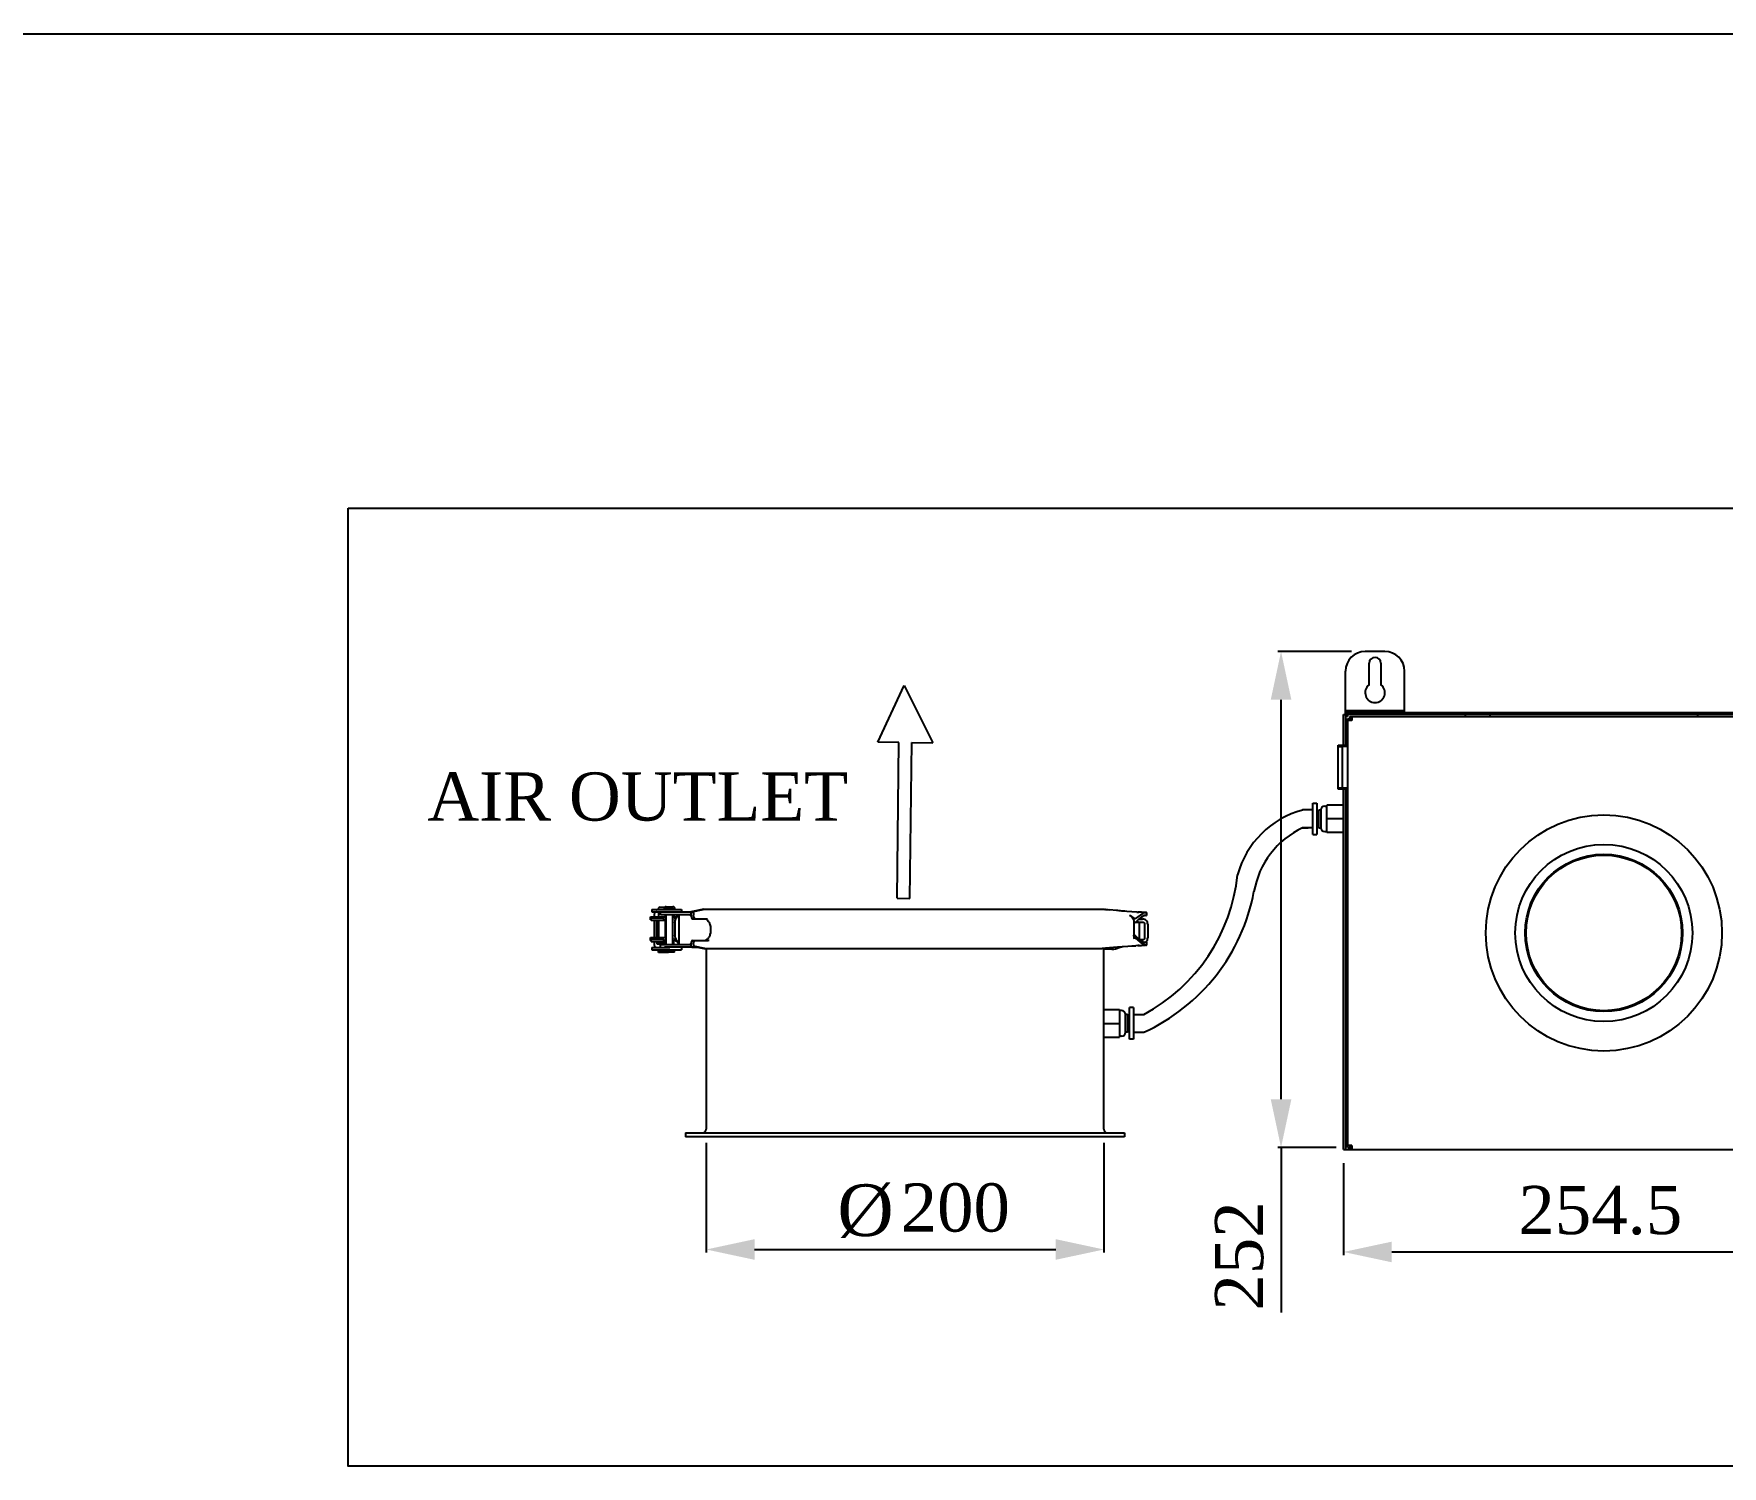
# Model space of a CAD drawing. Header units: millimetres. Extents: x 789 to 3710, y 100 to 2803.
# Drawn here: x 2180 to 2997, y 2109 to 2803 of the extents above; entities that cross this region are included whole.
import ezdxf
from ezdxf.enums import TextEntityAlignment as Align

# ---------------------------------------------------------------- set-up
doc = ezdxf.new("R2010")
doc.units = ezdxf.units.MM
doc.header["$LTSCALE"] = 217.8
doc.header["$PDMODE"] = 3
doc.header["$PDSIZE"] = 8
doc.layers.get('0').update_dxf_attribs({"linetype": 'CONTINUOUS'})
doc.layers.get('Defpoints').update_dxf_attribs({"linetype": 'CONTINUOUS'})
doc.styles.get("Standard").update_dxf_attribs({"font": 'times.ttf'})
doc.dimstyles.new('DIMSTYLE_5', dxfattribs={"dimtxt": 23.333333, "dimasz": 23.333333, "dimexe": 1.5, "dimexo": 1, "dimgap": 0.875, "dimtad": 1, "dimlfac": 1.05, "dimdsep": 46, "dimtxsty": 'Standard', "dimblk": '_FILLED', "dimblk1": '_FILLED', "dimblk2": '_FILLED', "dimcen": 0.09, "dimazin": 2, "dimtp": 0.01, "dimtm": 0.01, "dimtfac": 1, "dimtofl": 0, "dimtmove": 0, "dimatfit": 3, "dimldrblk": '_FILLED', "dimfxl": 0, "dimtolj": 1, "dimarcsym": 0})

# ---------------------------------------------------------------- blocks, each defined once
blk = doc.blocks.new('_FILLED')
at = {"color": 0, "linetype": 'ByBlock'}
blk.add_solid([(0, 0), (-1, 0.214), (-1, -0.214)], dxfattribs=at)
blk = doc.blocks.new('*D80')
at = {"color": 0, "linetype": 'Continuous', "lineweight": -2}
for p, q in [((2505.18, 2265.85), (2505.18, 2212.73)), ((2697.56, 2265.85), (2697.56, 2212.73)), ((2528.51, 2214.23), (2674.22, 2214.23))]:
    blk.add_line(p, q, dxfattribs=at)
at = {"layer": 'Defpoints', "color": 0}
for p in [(2505.18, 2266.85), (2697.56, 2266.85), (2697.56, 2214.23)]:
    blk.add_point(p, dxfattribs=at)
at = {"color": 0, "linetype": 'ByBlock', "lineweight": -2, "xscale": 23.3333333333, "yscale": 23.3333333333, "zscale": 23.3333333333, "rotation": 180}
blk.add_blockref('_FILLED', (2505.18, 2214.23), dxfattribs=at)
at = {"color": 0, "linetype": 'ByBlock', "lineweight": -2, "xscale": 23.3333333333, "yscale": 23.3333333333, "zscale": 23.3333333333}
blk.add_blockref('_FILLED', (2697.56, 2214.23), dxfattribs=at)
at = {"color": 0, "insert": (2625.65, 2246.22), "char_height": 23.333, "attachment_point": 2, "line_spacing_factor": 0.9}
blk.add_mtext('\\A1;200', dxfattribs=at)
blk = doc.blocks.new('*D82')
at = {"color": 0, "linetype": 'Continuous', "lineweight": -2}
for p, q in [((2813.51, 2256.01), (2813.51, 2211.53)), ((3055.89, 2256.01), (3055.89, 2211.53)), ((2836.84, 2213.03), (3032.56, 2213.03))]:
    blk.add_line(p, q, dxfattribs=at)
at = {"layer": 'Defpoints', "color": 0}
for p in [(2813.51, 2257.01), (3055.89, 2257.01), (3055.89, 2213.03)]:
    blk.add_point(p, dxfattribs=at)
at = {"color": 0, "linetype": 'ByBlock', "lineweight": -2, "xscale": 23.3333333333, "yscale": 23.3333333333, "zscale": 23.3333333333, "rotation": 180}
blk.add_blockref('_FILLED', (2813.51, 2213.03), dxfattribs=at)
at = {"color": 0, "linetype": 'ByBlock', "lineweight": -2, "xscale": 23.3333333333, "yscale": 23.3333333333, "zscale": 23.3333333333}
blk.add_blockref('_FILLED', (3055.89, 2213.03), dxfattribs=at)
at = {"color": 0, "insert": (2937.75, 2245.02), "char_height": 23.3333, "attachment_point": 2, "line_spacing_factor": 0.9}
blk.add_mtext('\\A1;\\A1;254.5', dxfattribs=at)
blk = doc.blocks.new('*D83')
at = {"color": 0, "linetype": 'Continuous', "lineweight": -2}
for p, q in [((2817.32, 2503.63), (2781.77, 2503.63)), ((2783.27, 2286.96), (2783.27, 2480.3)), ((2809.94, 2263.63), (2781.77, 2263.63)), ((2783.27, 2263.63), (2783.27, 2183.79))]:
    blk.add_line(p, q, dxfattribs=at)
at = {"layer": 'Defpoints', "color": 0}
for p in [(2783.27, 2503.63), (2818.32, 2503.63), (2810.94, 2263.63)]:
    blk.add_point(p, dxfattribs=at)
at = {"color": 0, "linetype": 'ByBlock', "lineweight": -2, "xscale": 23.3333333333, "yscale": 23.3333333333, "zscale": 23.3333333333}
for p, rotation in [((2783.27, 2503.63), 90), ((2783.27, 2263.63), 270)]:
    blk.add_blockref('_FILLED', p, dxfattribs=dict(at, rotation=rotation))
at = {"color": 0, "insert": (2751.28, 2184.67), "char_height": 23.333, "attachment_point": 1, "rotation": 90, "line_spacing_factor": 0.9}
blk.add_mtext('\\A1;252', dxfattribs=at)
blk = doc.blocks.new('ARROW_4_BL1', base_point=(1274.59, 841.57))
at = {"color": 7, "linetype": 'Continuous'}
for p, q in [((1223.06, 840.92), (1250.85, 854.9)), ((1250.72, 844.68), (1250.85, 854.9)), ((1326.11, 843.78), (1250.72, 844.68)), ((1326.04, 837.55), (1326.11, 843.78)), ((1250.53, 828.23), (1223.06, 840.92)), ((1250.65, 838.45), (1250.53, 828.23)), ((1326.04, 837.55), (1250.65, 838.45))]:
    blk.add_line(p, q, dxfattribs=at)

msp = doc.modelspace()

# ---------------------------------------------------------------- linework, layer by layer
at = {"color": 0, "linetype": 'Continuous'}
msp.add_line((789.4645, 2802.6551), (3710.0363, 2802.6551), dxfattribs=at)
at = {"linetype": 'Continuous'}
for p, q in [((2833.5108, 2503.6312), (2823.987, 2503.6312)), ((2814.4632, 2473.1551), (2814.4632, 2494.1074)), ((2825.8918, 2487.4944), (2825.8918, 2497.9706)), ((2831.6061, 2497.9706), (2831.6061, 2487.4944)), ((2843.0346, 2474.1074), (2843.0346, 2494.1074)), ((2813.5089, 2458.3932), (2813.5089, 2473.1532)), ((2813.5089, 2473.1532), (2814.4613, 2473.1532)), ((2814.4613, 2473.1532), (2814.4613, 2458.3932)), ((2815.4137, 2472.2027), (2814.4613, 2472.2027)), ((2814.4632, 2475.0598), (2843.0346, 2475.0598)), ((2814.4632, 2474.1074), (2921.2181, 2474.1074)), ((2921.2181, 2473.1551), (2814.4632, 2473.1551)), ((2815.4137, 2473.1551), (2815.4137, 2472.2027)), ((2815.6518, 2263.6332), (2815.6518, 2471.2484)), ((2815.6518, 2471.2484), (2816.6042, 2471.2484)), ((2817.5565, 2470.2979), (2815.6518, 2470.2979)), ((2816.6042, 2471.2484), (2816.6042, 2470.2979)), ((2816.6061, 2472.2027), (2816.6061, 2471.2503)), ((2816.6061, 2472.2027), (3052.7927, 2472.2027)), ((2817.5565, 2471.2503), (2816.6061, 2471.2503)), ((2817.5565, 2472.2027), (2817.5565, 2470.2979)), ((2872.5108, 2472.2979), (2872.5108, 2473.1551)), ((2872.5108, 2472.2979), (2872.5387, 2472.2306)), ((2884.5108, 2472.2979), (2884.4829, 2472.2306)), ((2884.5108, 2472.2979), (2884.5108, 2473.1551)), ((2921.2181, 2474.1074), (2955.3189, 2474.1074)), ((2955.3189, 2473.1551), (2921.2181, 2473.1551)), ((2955.3189, 2474.1074), (3055.8899, 2474.1074)), ((3054.9356, 2473.1551), (2955.3189, 2473.1551)), ((2984.888, 2472.2979), (2984.888, 2473.1551)), ((2984.888, 2472.2979), (2984.9159, 2472.2306)), ((2810.8899, 2436.9646), (2810.8899, 2458.3932)), ((2810.8899, 2458.3932), (2815.6518, 2458.3932)), ((2815.6518, 2457.7448), (2810.8899, 2457.7448)), ((2810.8899, 2457.6443), (2812.7946, 2457.6443)), ((2812.7946, 2457.6443), (2812.7946, 2437.7135)), ((2810.8899, 2437.7135), (2812.7946, 2437.7135)), ((2810.8899, 2437.6129), (2815.6518, 2437.6129)), ((2815.6518, 2436.9646), (2810.8899, 2436.9646)), ((2813.5089, 2262.6789), (2813.5089, 2436.9646)), ((2814.4613, 2436.9646), (2814.4613, 2262.6789)), ((2798.7129, 2430.2964), (2800.6177, 2430.2964)), ((2798.7129, 2415.0583), (2798.7129, 2430.2964)), ((2800.6177, 2430.2964), (2800.6177, 2415.0583)), ((2800.6177, 2426.7249), (2801.5701, 2426.7249)), ((2801.5701, 2426.963), (2802.5225, 2426.963)), ((2801.5701, 2418.3916), (2801.5701, 2426.963)), ((2802.5225, 2426.963), (2802.5225, 2418.3916)), ((2804.4272, 2428.8678), (2805.3796, 2428.8678)), ((2813.5089, 2429.3456), (2805.3796, 2429.3456)), ((2805.3796, 2416.0122), (2805.3796, 2429.3456)), ((2800.6177, 2418.6297), (2801.5701, 2418.6297)), ((2801.5701, 2418.3916), (2802.5225, 2418.3916)), ((2813.5089, 2422.6805), (2805.3796, 2422.6805)), ((2798.7129, 2415.0583), (2800.6177, 2415.0583)), ((2804.4272, 2416.4869), (2805.3796, 2416.4869)), ((2813.5089, 2416.0122), (2805.3796, 2416.0122)), ((2812.9987, 2416.0091), (2805.3796, 2416.0091)), ((2478.784, 2378.7558), (2478.784, 2377.6129)), ((2478.784, 2378.7558), (2493.1037, 2378.7558)), ((2478.784, 2377.6129), (2487.8745, 2377.6129)), ((2481.8792, 2378.9463), (2481.8792, 2378.8034)), ((2481.8792, 2378.8034), (2481.8932, 2378.7697)), ((2482.1633, 2377.5653), (2482.1493, 2377.599)), ((2482.1633, 2375.2552), (2482.1633, 2377.5653)), ((2482.8316, 2379.8986), (2485.1527, 2379.8986)), ((2482.9414, 2376.1953), (2482.9414, 2377.6129)), ((2484.7704, 2379.1367), (2484.7704, 2378.9939)), ((2484.7704, 2378.9939), (2484.7843, 2378.9602)), ((2484.7843, 2378.9602), (2484.818, 2378.9463)), ((2489.9609, 2378.9463), (2484.818, 2378.9463)), ((2485.7088, 2378.9323), (2485.6752, 2378.9463)), ((2485.7228, 2378.8986), (2485.7088, 2378.9323)), ((2485.7228, 2380.0891), (2489.0561, 2380.0891)), ((2485.7228, 2378.7558), (2485.7228, 2378.8986)), ((2487.8745, 2377.6238), (2498.1729, 2377.6238)), ((2489.0561, 2378.8986), (2489.0701, 2378.9323)), ((2489.0561, 2378.7558), (2489.0561, 2378.8986)), ((2489.0701, 2378.9323), (2489.1037, 2378.9463)), ((2489.9945, 2378.9602), (2489.9609, 2378.9463)), ((2490.0085, 2378.9939), (2489.9945, 2378.9602)), ((2490.0085, 2379.1367), (2490.0085, 2378.9939)), ((2493.1037, 2378.7558), (2493.1037, 2377.6238)), ((2503.9629, 2379.0108), (2497.7493, 2377.6428)), ((2497.7535, 2377.6238), (2497.7535, 2375.7191)), ((2498.1734, 2377.6215), (2504.4523, 2379.0108)), ((2503.9855, 2378.9081), (2503.9629, 2379.0108)), ((2503.9629, 2379.0108), (2696.6843, 2379.0108)), ((2703.6632, 2378.2999), (2700.2341, 2378.686)), ((2711.0791, 2377.7182), (2708.6008, 2377.8845)), ((2713.4536, 2377.561), (2711.0791, 2377.7182)), ((2713.453, 2377.5611), (2714.0217, 2377.5238)), ((2714.0217, 2377.5238), (2714.4065, 2377.4987)), ((2714.3972, 2377.5), (2714.0218, 2377.5238)), ((2478.1157, 2373.8266), (2478.1157, 2375.2552)), ((2478.1157, 2375.2552), (2485.7228, 2375.2552)), ((2478.5578, 2373.8266), (2478.1157, 2373.8266)), ((2478.5578, 2373.6129), (2478.5578, 2374.7558)), ((2478.5578, 2374.7558), (2484.6952, 2374.7558)), ((2478.5578, 2373.6129), (2485.7228, 2373.6129)), ((2479.9352, 2373.2425), (2479.9352, 2365.2552)), ((2480.0037, 2376.4725), (2480.0008, 2375.9457)), ((2481.1979, 2365.2552), (2481.1979, 2373.6129)), ((2482.1633, 2365.2552), (2482.1633, 2373.6129)), ((2497.0195, 2376.1953), (2482.9414, 2376.1953)), ((2484.6952, 2373.8266), (2484.6952, 2374.7558)), ((2485.7228, 2373.8266), (2484.6952, 2373.8266)), ((2485.4966, 2375.2552), (2485.4966, 2376.1953)), ((2485.4966, 2365.2552), (2485.4966, 2373.6129)), ((2485.7228, 2361.9095), (2485.7228, 2376.1953)), ((2489.0561, 2361.9095), (2489.0561, 2376.1953)), ((2489.0561, 2375.2552), (2489.7668, 2375.2552)), ((2489.7853, 2375.2552), (2490.5243, 2375.2552)), ((2490.0056, 2372.2923), (2490.0056, 2366.5623)), ((2491.9622, 2375.7191), (2491.9622, 2362.3857)), ((2498.5344, 2374.2905), (2505.7788, 2374.2905)), ((2499.0117, 2376.6714), (2499.0117, 2376.1953)), ((2712.2354, 2372.094), (2716.297, 2375.6458)), ((2712.2354, 2366.5623), (2712.2354, 2372.2923)), ((2712.8861, 2372.663), (2716.2901, 2372.663)), ((2716.1686, 2376.8006), (2712.9189, 2374.402)), ((2714.6387, 2374.1868), (2716.2901, 2374.1868)), ((2716.3078, 2375.3896), (2714.8216, 2374.3186)), ((2714.8418, 2365.0439), (2714.8418, 2371.7106)), ((2717.9207, 2375.8083), (2717.1494, 2375.8083)), ((2717.1613, 2377.3321), (2717.9207, 2377.3321)), ((2717.24, 2371.7106), (2717.24, 2365.0439)), ((2718.1008, 2377.3388), (2718.1008, 2375.815)), ((2718.7599, 2371.7106), (2718.7599, 2365.0439)), ((2478.1157, 2363.8266), (2478.1157, 2365.2552)), ((2478.1157, 2365.2552), (2485.7228, 2365.2552)), ((2478.5578, 2363.8266), (2478.1157, 2363.8266)), ((2478.5578, 2363.3272), (2478.5578, 2364.4701)), ((2478.5578, 2364.4701), (2484.6952, 2364.4701)), ((2478.5578, 2363.3272), (2485.7228, 2363.3272)), ((2479.9828, 2363.3272), (2479.9916, 2362.8709)), ((2479.9916, 2362.8709), (2479.9977, 2362.4435)), ((2479.9977, 2362.4435), (2480.002, 2361.9865)), ((2480.002, 2361.9865), (2480.0037, 2361.6107)), ((2481.449, 2363.0891), (2481.463, 2363.1228)), ((2481.449, 2362.0415), (2481.449, 2363.0891)), ((2481.463, 2362.0078), (2481.449, 2362.0415)), ((2481.463, 2363.1228), (2481.4966, 2363.1367)), ((2481.4966, 2361.9939), (2481.463, 2362.0078)), ((2481.4966, 2363.1367), (2485.7228, 2363.1367)), ((2485.7228, 2361.9939), (2481.4966, 2361.9939)), ((2482.1493, 2363.1507), (2482.1157, 2363.1367)), ((2482.1633, 2363.1844), (2482.1493, 2363.1507)), ((2482.1633, 2363.1844), (2482.1633, 2363.3272)), ((2482.9414, 2360.481), (2482.9414, 2361.9095)), ((2482.9414, 2361.9095), (2497.0195, 2361.9095)), ((2484.6952, 2363.8266), (2484.6952, 2364.4701)), ((2485.7228, 2363.8266), (2484.6952, 2363.8266)), ((2485.4966, 2363.1844), (2485.4966, 2363.3272)), ((2485.4966, 2363.1844), (2485.5106, 2363.1507)), ((2485.5106, 2363.1507), (2485.5442, 2363.1367)), ((2490.3309, 2363.8266), (2489.0561, 2363.8266)), ((2489.5385, 2363.3272), (2489.0561, 2363.3272)), ((2489.5385, 2363.3272), (2489.5385, 2363.8266)), ((2497.7535, 2362.3857), (2497.7535, 2360.481)), ((2498.5344, 2363.8143), (2505.7788, 2363.8143)), ((2504.4523, 2359.8438), (2498.9304, 2361.0657)), ((2499.0117, 2361.9095), (2499.0117, 2361.4333)), ((2709.0604, 2361.0015), (2711.1409, 2361.1408)), ((2711.1409, 2361.1408), (2713.0278, 2361.2656)), ((2716.297, 2362.8207), (2712.2354, 2366.7606)), ((2714.0498, 2361.3327), (2713.0266, 2361.2656)), ((2716.2343, 2362.1061), (2713.0524, 2364.9438)), ((2714.0496, 2361.3326), (2714.3972, 2361.3546)), ((2714.6377, 2361.3706), (2714.0498, 2361.3327)), ((2716.1819, 2363.5004), (2714.4476, 2364.6148)), ((2716.2901, 2364.0916), (2715.2619, 2364.0916)), ((2717.9124, 2361.5225), (2717.1452, 2361.5225)), ((2717.7475, 2363.0464), (2717.9124, 2363.0464)), ((2718.0925, 2363.0396), (2718.0925, 2361.5158)), ((2478.784, 2360.4701), (2478.784, 2359.3272)), ((2478.784, 2360.4701), (2487.4834, 2360.4701)), ((2478.784, 2359.3272), (2493.1037, 2359.3272)), ((2482.1173, 2359.0891), (2482.1313, 2359.1228)), ((2482.1173, 2358.0415), (2482.1173, 2359.0891)), ((2482.1313, 2358.0078), (2482.1173, 2358.0415)), ((2482.1313, 2359.1228), (2482.165, 2359.1367)), ((2482.165, 2357.9939), (2482.1313, 2358.0078)), ((2482.165, 2359.1367), (2485.0085, 2359.1367)), ((2486.8316, 2357.9939), (2482.165, 2357.9939)), ((2482.8177, 2359.1507), (2482.784, 2359.1367)), ((2482.8316, 2359.1844), (2482.8177, 2359.1507)), ((2482.8316, 2359.1844), (2482.8316, 2359.3272)), ((2498.1729, 2360.481), (2484.9011, 2360.481)), ((2485.0085, 2359.2796), (2485.0224, 2359.3133)), ((2485.0085, 2358.232), (2485.0085, 2359.2796)), ((2485.0224, 2358.1983), (2485.0085, 2358.232)), ((2485.0561, 2358.1844), (2485.0224, 2358.1983)), ((2489.7228, 2358.1844), (2485.0561, 2358.1844)), ((2486.8316, 2357.9939), (2486.8653, 2358.0078)), ((2486.8653, 2358.0078), (2486.8792, 2358.0415)), ((2486.8792, 2358.0415), (2486.8792, 2358.1844)), ((2489.7228, 2358.1844), (2489.7564, 2358.1983)), ((2489.7704, 2359.2796), (2489.7564, 2359.3133)), ((2489.7564, 2358.1983), (2489.7704, 2358.232)), ((2489.7704, 2358.232), (2489.7704, 2359.2796)), ((2493.1037, 2360.4701), (2493.1037, 2359.3272)), ((2501.0493, 2360.4701), (2498.1729, 2360.4701)), ((2498.9068, 2360.9569), (2503.9629, 2359.8438)), ((2503.9629, 2359.8438), (2503.9855, 2359.9465)), ((2504.0304, 2359.8438), (2696.6803, 2359.8438)), ((2505.1756, 2359.8438), (2505.1756, 2272.5201)), ((2697.5565, 2272.5201), (2697.5565, 2359.5678)), ((2701.4715, 2359.5678), (2697.5565, 2359.5678)), ((2698.4915, 2360.0301), (2698.459, 2360.0286)), ((2703.9986, 2360.605), (2698.4915, 2360.0301)), ((2698.7147, 2360.0516), (2698.9529, 2360.0782)), ((2706.8513, 2360.8518), (2709.0604, 2361.0015)), ((2697.5565, 2330.3307), (2705.1756, 2330.3307)), ((2705.1756, 2330.3307), (2705.1756, 2316.9974)), ((2706.128, 2329.8535), (2705.1756, 2329.8535)), ((2709.9375, 2316.0439), (2709.9375, 2331.282)), ((2711.8423, 2331.282), (2709.9375, 2331.282)), ((2711.8423, 2331.282), (2711.8423, 2316.0439)), ((2697.5565, 2323.6652), (2705.1756, 2323.6652)), ((2708.0327, 2319.3773), (2708.0327, 2327.9487)), ((2708.9851, 2327.9487), (2708.0327, 2327.9487)), ((2708.9851, 2327.9487), (2708.9851, 2319.3773)), ((2709.9375, 2327.7106), (2708.9851, 2327.7106)), ((2697.5565, 2316.9974), (2705.1756, 2316.9974)), ((2706.128, 2317.4725), (2705.1756, 2317.4725)), ((2708.9851, 2319.3773), (2708.0327, 2319.3773)), ((2709.9375, 2319.6154), (2708.9851, 2319.6154)), ((2711.8423, 2316.0439), (2709.9375, 2316.0439)), ((2815.5565, 2279.157), (2814.5089, 2279.157)), ((2815.5565, 2279.157), (2815.6239, 2279.1291)), ((2495.1756, 2270.6154), (2495.1756, 2268.7106)), ((2495.1756, 2270.6154), (2707.5565, 2270.6154)), ((2707.5565, 2268.7106), (2495.1756, 2268.7106)), ((2707.5565, 2270.6154), (2707.5565, 2268.7106)), ((2815.5565, 2267.157), (2814.5089, 2267.157)), ((2815.5565, 2267.157), (2815.6239, 2267.1849)), ((2817.5565, 2264.5836), (2815.6518, 2264.5836)), ((2815.6518, 2263.6332), (2816.6042, 2263.6332)), ((2816.6042, 2264.5836), (2816.6042, 2263.6332)), ((2816.6061, 2263.6312), (2816.6061, 2262.6789)), ((2817.5565, 2263.6312), (2816.6061, 2263.6312)), ((2817.5565, 2264.5836), (2817.5565, 2262.6789)), ((2813.5089, 2262.6789), (3055.8899, 2262.6789))]:
    msp.add_line(p, q, dxfattribs=at)
at = {"color": 7}
for p, q in [((2798.7129, 2426.9485), (2793.7129, 2426.9485)), ((2798.7129, 2418.3662), (2793.7129, 2418.3662)), ((2793.7129, 2418.3662), (2796.3728, 2418.3662)), ((2711.8423, 2328.0068), (2716.8423, 2328.0068)), ((2711.8423, 2319.3865), (2716.8423, 2319.3865))]:
    msp.add_line(p, q, dxfattribs=at)
msp.add_lwpolyline([(2331.8596, 2573.002), (3541.2471, 2573.002), (3541.2471, 2109.3228), (2331.8596, 2109.3228)], close=True, dxfattribs=at)
at = {"linetype": 'Continuous'}
for points in [[(2481.0159, 2377.6054), (2480.885, 2377.5826), (2480.7567, 2377.5444), (2480.6345, 2377.4918), (2480.5202, 2377.4261), (2480.4136, 2377.347), (2480.3168, 2377.256), (2480.2318, 2377.1552), (2480.1584, 2377.0444), (2480.0986, 2376.9261), (2480.0531, 2376.8026), (2480.0218, 2376.6733), (2480.0058, 2376.5401), (2480.0036, 2376.4725)], [(2707.2134, 2377.9788), (2706.7974, 2378.0084), (2706.2049, 2378.0544), (2705.5951, 2378.1064), (2704.9679, 2378.1646), (2704.3239, 2378.229), (2703.6632, 2378.2999)], [(2708.6008, 2377.8845), (2707.7307, 2377.9436), (2707.3097, 2377.9722)], [(2717.7445, 2377.3577), (2717.237, 2377.3712), (2716.5267, 2377.395), (2715.8167, 2377.4244), (2715.1068, 2377.4594), (2714.3972, 2377.5)], [(2480.0008, 2375.9457), (2479.9936, 2375.3403), (2479.9922, 2375.2552)], [(2480.0036, 2361.6106), (2480.0058, 2361.5431), (2480.0218, 2361.4099), (2480.053, 2361.2806), (2480.0985, 2361.157), (2480.1584, 2361.0387), (2480.2317, 2360.9279), (2480.3167, 2360.827), (2480.4135, 2360.7361), (2480.5202, 2360.657), (2480.6345, 2360.5912), (2480.7566, 2360.5386), (2480.885, 2360.5004), (2481.0159, 2360.4776), (2481.1465, 2360.4701)], [(2714.3972, 2361.3546), (2715.1068, 2361.3952), (2715.8167, 2361.4302), (2716.5267, 2361.4596), (2717.237, 2361.4834), (2717.7329, 2361.4967)], [(2703.9986, 2360.605), (2704.5362, 2360.6594), (2705.0567, 2360.7087), (2705.5654, 2360.7536), (2706.062, 2360.7942), (2706.5464, 2360.8305), (2706.7709, 2360.8462)]]:
    msp.add_lwpolyline(points, dxfattribs=at)
for radius in [57.1429, 42.8571, 38.0952, 37.619]:
    msp.add_circle((2939.4613, 2367.4408), radius, dxfattribs=at)
for centre, radius, start, end in [((2823.987, 2494.1074), 9.5238, 90, 180), ((2828.7489, 2497.9706), 2.8571, 0, 180), ((2833.5108, 2494.1074), 9.5238, 0, 90), ((2828.7489, 2483.6849), 4.7619, 126.8698976, 53.1301024), ((2804.4272, 2426.963), 1.9048, 90, 180), ((2804.4272, 2418.3916), 1.9048, 180, 270), ((2482.8316, 2378.9463), 0.9524, 90, 180), ((2485.7228, 2379.1367), 0.9524, 90, 180), ((2489.0561, 2379.1367), 0.9524, 0, 90), ((2483.2254, 2373.2), 3.2911, 176.5420094, 177.1117372), ((2478.4059, 2375.6901), 1.8464, 346.3728965, 354.0334983), ((2507.2656, 2374.3249), 17.7398, 176.1996606, 176.9493803), ((2495.0056, 2375.3476), 5.4357, 172.2284794, 173.999417), ((2493.747, 2372.2923), 4.381, 117.9259348, 155.3981417), ((2493.817, 2372.3042), 4.3678, 118.7402569, 123.1440306), ((2494.3747, 2372.3148), 4.3619, 125.3471139, 128.4714735), ((2494.373, 2372.3172), 4.3589, 124.3207128, 125.3470559), ((2707.9111, 2372.2865), 4.3246, 2.2174778, 19.3280236), ((2708.1493, 2372.3003), 4.0861, 359.8885064, 2.1540708), ((2715.1391, 2380.1188), 4.581, 289.2308323, 290.1486445), ((2715.3239, 2379.6153), 4.0447, 290.1473477, 291.1389134), ((2715.6163, 2378.8674), 3.2416, 291.0870782, 293.3707982), ((2717.1568, 2383.2835), 7.4752, 268.9714319, 269.9431381), ((2717.1672, 2383.9335), 6.6014, 269.0724797, 269.9484753), ((2479.4994, 2361.9043), 9.9893, 359.9678372, 0.860477), ((2493.747, 2366.5623), 4.381, 204.6018583, 245.9378734), ((2504.3034, 2365.3824), 1.5681, 270.0483835, 278.7121718), ((2504.2838, 2365.5035), 1.6908, 278.7442543, 286.9531579), ((2701.178, 2363.7977), 11.1253, 12.7792458, 14.3885784), ((2737.346, 2366.628), 25.1107, 180.1499577, 180.6056366), ((2714.5027, 2360.8818), 3.1108, 52.6408297, 57.3304566), ((2714.9401, 2357.6473), 5.298, 71.5532218, 73.7550566), ((2716.2889, 2365.0344), 2.4669, 292.582062, 296.3307191), ((2716.2866, 2365.0391), 2.4722, 296.3311674, 303.8268694), ((2716.2832, 2365.0425), 2.4769, 303.8488484, 315.0631554), ((2717.9132, 2356.2297), 5.2928, 89.4935068, 90.0088444), ((2716.2804, 2365.0434), 2.4795, 315.0931282, 0.0121354), ((2700.5592, 2369.8227), 10.4507, 294.7201001, 299.9912045), ((2705.4453, 2359.7053), 1.0528, 97.7923625, 98.1976695), ((2706.128, 2327.9487), 1.9048, 0, 90), ((2706.128, 2319.3773), 1.9048, 270, 0), ((2503.2708, 2272.5201), 1.9048, 270, 0), ((2699.4613, 2272.5201), 1.9048, 180, 270)]:
    msp.add_arc(centre, radius, start, end, dxfattribs=at)
at = {"color": 7}
for centre, radius, start, end in [((2805.1344, 2384.0619), 44.3814, 104.9127385, 164.9645776), ((2811.4888, 2380.4048), 41.9171, 115.091858, 170.3555753), ((2675.6003, 2404.7929), 87.1608, 298.2403224, 353.9293011), ((2678.0105, 2404.7317), 93.7641, 294.4653298, 349.3649769)]:
    msp.add_arc(centre, radius, start, end, dxfattribs=at)
at = {"linetype": 'Continuous'}
msp.add_ellipse((2701.4715, 2368.7106), major_axis=(0, 9.1429), ratio=0.94636002, start_param=-3.14159265, end_param=-2.73045333, dxfattribs=at)
for points, knots in [([(2498.1729, 2377.6238), (2498.3911, 2377.6238), (2498.8582, 2377.3913), (2499.0117, 2376.9107), (2499.0117, 2376.6714)], [0, 0, 0, 0, 0.47704766, 1, 1, 1, 1]), ([(2696.6843, 2379.0108), (2696.7575, 2379.0108), (2697.1961, 2378.9864), (2697.6307, 2378.9203), (2697.9919, 2378.864)], [0, 0, 0, 0, 0.16692398, 1, 1, 1, 1]), ([(2698.352, 2378.8345), (2698.4926, 2378.8318), (2699.1217, 2378.8058), (2699.7484, 2378.7408), (2700.2341, 2378.686)], [0, 0, 0, 0, 0.22345437, 1, 1, 1, 1]), ([(2718.1008, 2377.3387), (2718.1008, 2377.3236), (2718.0036, 2377.35), (2717.9657, 2377.3321), (2717.9207, 2377.3321)], [0, 0, 0, 0, 0.25194318, 1, 1, 1, 1]), ([(2489.4952, 2375.2552), (2489.4942, 2375.3216), (2489.4906, 2375.6313), (2489.4893, 2375.9411), (2489.4888, 2376.1844)], [0, 0, 0, 0, 0.21451923, 1, 1, 1, 1]), ([(2489.5997, 2375.9158), (2489.5963, 2375.8846), (2489.5826, 2375.7464), (2489.572, 2375.6079), (2489.5648, 2375.5007)], [0, 0, 0, 0, 0.22621574, 1, 1, 1, 1]), ([(2490.0056, 2372.2923), (2490.0056, 2372.9453), (2490.3032, 2374.267), (2491.1509, 2375.3244), (2491.661, 2375.7298)], [0, 0, 0, 0, 0.50052883, 1, 1, 1, 1]), ([(2491.4656, 2376.1953), (2491.5899, 2376.1953), (2491.8488, 2376.1), (2491.9622, 2375.8429), (2491.9622, 2375.7191)], [0, 0, 0, 0, 0.50087244, 1, 1, 1, 1]), ([(2497.7535, 2375.7191), (2497.7535, 2375.8787), (2497.4779, 2376.1518), (2497.1703, 2376.1953), (2497.0195, 2376.1953)], [0, 0, 0, 0, 0.51404225, 1, 1, 1, 1]), ([(2497.7535, 2376.1953), (2497.7535, 2375.9512), (2497.7933, 2375.4832), (2497.9436, 2374.8217), (2498.2723, 2374.2905), (2498.5344, 2374.2905)], [0, 0, 0, 0, 0.33923599, 0.63581294, 1, 1, 1, 1]), ([(2499.791, 2374.2905), (2499.5292, 2374.2905), (2499.2013, 2374.8221), (2499.0515, 2375.4832), (2499.0117, 2375.9512), (2499.0117, 2376.1953)], [0, 0, 0, 0, 0.36396295, 0.66061898, 1, 1, 1, 1]), ([(2504.3047, 2374.2905), (2504.6322, 2374.2905), (2505.3623, 2374.037), (2506.2228, 2373.1309), (2506.8885, 2371.8034), (2507.4072, 2369.5954), (2507.2466, 2367.239), (2506.4114, 2365.2659), (2505.8032, 2364.5176), (2505.469, 2364.2569)], [0, 0, 0, 0, 0.08344624, 0.18558607, 0.31166018, 0.45764799, 0.760321, 0.89199929, 1, 1, 1, 1]), ([(2709.9285, 2376.0343), (2710.1459, 2375.9183), (2711.0313, 2375.362), (2711.7269, 2374.4726), (2711.992, 2373.7179)], [0, 0, 0, 0, 0.23548627, 1, 1, 1, 1]), ([(2709.9286, 2376.0344), (2710.1903, 2375.8946), (2710.7038, 2375.606), (2711.4773, 2375.1108), (2712.0941, 2374.6744), (2712.7149, 2374.2534), (2712.9188, 2374.402)], [0, 0, 0, 0, 0.25937069, 0.51974822, 0.779375, 1, 1, 1, 1]), ([(2714.8418, 2371.7106), (2714.8418, 2371.9535), (2714.6397, 2372.4592), (2714.1343, 2372.663), (2713.8919, 2372.663)], [0, 0, 0, 0, 0.50045865, 1, 1, 1, 1]), ([(2718.7599, 2371.7106), (2718.7599, 2372.0326), (2718.6315, 2372.6835), (2718.0821, 2373.5065), (2717.2611, 2374.0578), (2716.6114, 2374.1868), (2716.2901, 2374.1868)], [0, 0, 0, 0, 0.25030048, 0.50042381, 0.75029888, 1, 1, 1, 1]), ([(2716.2901, 2372.663), (2716.5325, 2372.663), (2717.0379, 2372.4592), (2717.24, 2371.9535), (2717.24, 2371.7106)], [0, 0, 0, 0, 0.49954123, 1, 1, 1, 1]), ([(2716.3375, 2376.9347), (2716.4623, 2377.0434), (2716.6818, 2377.2074), (2716.9477, 2377.3347), (2717.0604, 2377.3329)], [0, 0, 0, 0, 0.59499978, 1, 1, 1, 1]), ([(2716.9273, 2375.7956), (2716.8919, 2375.7856), (2716.7182, 2375.7135), (2716.5686, 2375.5963), (2716.4526, 2375.501)], [0, 0, 0, 0, 0.19688525, 1, 1, 1, 1]), ([(2717.0226, 2375.8095), (2717.0073, 2375.8097), (2716.975, 2375.8072), (2716.9435, 2375.8001), (2716.9273, 2375.7956)], [0, 0, 0, 0, 0.4762714, 1, 1, 1, 1]), ([(2717.9207, 2375.8083), (2717.9657, 2375.8083), (2718.0036, 2375.8262), (2718.1008, 2375.7998), (2718.1008, 2375.8149)], [0, 0, 0, 0, 0.74805639, 1, 1, 1, 1]), ([(2718.086, 2377.3425), (2718.0897, 2377.342), (2718.0934, 2377.3409), (2718.1008, 2377.3401), (2718.1008, 2377.3387)], [0, 0, 0, 0, 0.73168566, 1, 1, 1, 1]), ([(2489.4876, 2362.0543), (2489.4862, 2362.1531), (2489.4763, 2362.4841), (2489.4935, 2362.815), (2489.4995, 2363.0471)], [0, 0, 0, 0, 0.29855692, 1, 1, 1, 1]), ([(2489.4995, 2363.0471), (2489.5005, 2363.0874), (2489.5036, 2363.1547), (2489.5046, 2363.2491), (2489.5143, 2363.2903), (2489.5125, 2363.3272), (2489.5188, 2363.3272)], [0, 0, 0, 0, 0.42940506, 0.74239097, 0.93309636, 1, 1, 1, 1]), ([(2491.9615, 2362.9063), (2491.3686, 2363.3), (2490.3626, 2364.4013), (2490.0056, 2365.8489), (2490.0056, 2366.5623)], [0, 0, 0, 0, 0.49940429, 1, 1, 1, 1]), ([(2491.9622, 2362.3857), (2491.9622, 2362.2619), (2491.8488, 2362.0048), (2491.5899, 2361.9095), (2491.4656, 2361.9095)], [0, 0, 0, 0, 0.49910448, 1, 1, 1, 1]), ([(2497.0195, 2361.9095), (2497.1703, 2361.9095), (2497.4779, 2361.953), (2497.7535, 2362.2261), (2497.7535, 2362.3857)], [0, 0, 0, 0, 0.48596007, 1, 1, 1, 1]), ([(2498.5344, 2363.8143), (2498.2723, 2363.8143), (2497.9435, 2363.283), (2497.7934, 2362.6216), (2497.7535, 2362.1536), (2497.7535, 2361.9095)], [0, 0, 0, 0, 0.36419861, 0.66077261, 1, 1, 1, 1]), ([(2499.0117, 2361.4333), (2499.0117, 2361.1941), (2498.8582, 2360.7135), (2498.3911, 2360.481), (2498.1729, 2360.481)], [0, 0, 0, 0, 0.52296314, 1, 1, 1, 1]), ([(2499.0117, 2361.9095), (2499.0117, 2362.1536), (2499.0515, 2362.6216), (2499.2013, 2363.2827), (2499.5292, 2363.8143), (2499.791, 2363.8143)], [0, 0, 0, 0, 0.33938961, 0.6360486, 1, 1, 1, 1]), ([(2505.7788, 2363.8143), (2505.9602, 2363.8143), (2506.2073, 2363.8587), (2506.4351, 2363.9495), (2506.4932, 2363.9758)], [0, 0, 0, 0, 0.73983956, 1, 1, 1, 1]), ([(2712.2841, 2364.6663), (2712.2661, 2364.814), (2712.2013, 2365.3477), (2712.1138, 2365.8793), (2712.0276, 2366.2586)], [0, 0, 0, 0, 0.27665849, 1, 1, 1, 1]), ([(2713.0524, 2364.9439), (2713.0026, 2364.9881), (2712.8595, 2365.0476), (2712.5768, 2364.9158), (2712.4056, 2364.7681), (2712.2841, 2364.6663)], [0, 0, 0, 0, 0.22524071, 0.46415587, 1, 1, 1, 1]), ([(2717.24, 2365.0439), (2717.24, 2364.8011), (2717.0379, 2364.2954), (2716.5325, 2364.0916), (2716.2901, 2364.0916)], [0, 0, 0, 0, 0.50045865, 1, 1, 1, 1]), ([(2717.0882, 2361.5222), (2716.9717, 2361.5211), (2716.6956, 2361.6837), (2716.4752, 2361.8722), (2716.3473, 2362.0001)], [0, 0, 0, 0, 0.39158489, 1, 1, 1, 1]), ([(2716.3904, 2363.3544), (2716.4492, 2363.3094), (2716.6351, 2363.1771), (2716.8521, 2363.041), (2717.0105, 2363.0443)], [0, 0, 0, 0, 0.31877485, 1, 1, 1, 1]), ([(2716.6166, 2362.6731), (2716.6707, 2362.655), (2716.8469, 2362.5923), (2717.0213, 2362.5193), (2717.1316, 2362.4503)], [0, 0, 0, 0, 0.30483287, 1, 1, 1, 1]), ([(2717.0882, 2361.5222), (2717.0981, 2361.5223), (2717.1164, 2361.5225), (2717.1347, 2361.5225), (2717.143, 2361.5224)], [0, 0, 0, 0, 0.54611898, 1, 1, 1, 1]), ([(2718.0925, 2363.0397), (2718.0926, 2363.0548), (2717.9953, 2363.0285), (2717.9574, 2363.0464), (2717.9124, 2363.0464)], [0, 0, 0, 0, 0.25195556, 1, 1, 1, 1]), ([(2717.96, 2361.5223), (2717.9765, 2361.5222), (2718.0193, 2361.5207), (2718.0629, 2361.5229), (2718.0888, 2361.5175)], [0, 0, 0, 0, 0.38281935, 1, 1, 1, 1]), ([(2718.0925, 2361.5158), (2718.0925, 2361.5145), (2718.0851, 2361.5136), (2718.0814, 2361.5126), (2718.0777, 2361.5121)], [0, 0, 0, 0, 0.26854363, 1, 1, 1, 1]), ([(2718.0888, 2361.5175), (2718.0898, 2361.5173), (2718.091, 2361.5171), (2718.0925, 2361.5163), (2718.0925, 2361.5158)], [0, 0, 0, 0, 0.69590738, 1, 1, 1, 1]), ([(2698.0163, 2359.9949), (2697.8692, 2359.9719), (2697.426, 2359.9078), (2696.9797, 2359.8438), (2696.6803, 2359.8438)], [0, 0, 0, 0, 0.33201583, 1, 1, 1, 1])]:
    msp.add_open_spline(points, degree=3, knots=knots, dxfattribs=at)
for points in [[(2698.352, 2378.8345), (2698.2316, 2378.8368), (2698.1109, 2378.8455), (2697.9919, 2378.864)], [(2479.9352, 2373.2425), (2479.9351, 2373.2836), (2479.9365, 2373.3247), (2479.9385, 2373.3658)], [(2479.9403, 2373.3985), (2479.9447, 2373.4701), (2479.9515, 2373.5416), (2479.9597, 2373.6129)], [(2489.6376, 2376.1975), (2489.6309, 2376.1593), (2489.6251, 2376.121), (2489.6198, 2376.0826)], [(2491.4289, 2375.9614), (2490.6972, 2375.4836), (2490.0911, 2374.7468), (2489.7633, 2373.9367)], [(2716.3377, 2376.9353), (2716.2827, 2376.8881), (2716.2271, 2376.8406), (2716.1651, 2376.8032)], [(2716.297, 2375.6458), (2716.3275, 2375.6725), (2716.3688, 2375.7156), (2716.4062, 2375.6997)], [(2716.3078, 2375.3896), (2716.3567, 2375.4249), (2716.4063, 2375.4601), (2716.4495, 2375.5023)], [(2716.648, 2375.7934), (2716.5692, 2375.766), (2716.4897, 2375.7408), (2716.4098, 2375.7171)], [(2717.1316, 2376.0098), (2717.0591, 2375.9634), (2716.9811, 2375.9259), (2716.9021, 2375.8917)], [(2489.7633, 2364.9179), (2490.1629, 2363.9304), (2490.9959, 2363.0496), (2491.9603, 2362.5969)], [(2505.2424, 2364.0991), (2505.0971, 2364.0097), (2504.9401, 2363.9358), (2504.7768, 2363.8862)], [(2505.469, 2364.2569), (2505.3964, 2364.2003), (2505.3208, 2364.1473), (2505.2424, 2364.0991)], [(2712.2841, 2364.6663), (2712.2664, 2365.2317), (2712.2426, 2365.797), (2712.2367, 2366.3626)], [(2714.6573, 2364.4799), (2714.7742, 2364.6395), (2714.8418, 2364.8461), (2714.8418, 2365.0439)], [(2716.2343, 2362.1061), (2716.2728, 2362.0719), (2716.3113, 2362.0375), (2716.3454, 2361.999)], [(2716.4222, 2362.7338), (2716.3728, 2362.7483), (2716.3284, 2362.7862), (2716.3013, 2362.83)], [(2717.1818, 2363.0464), (2717.1247, 2363.0464), (2717.0676, 2363.0455), (2717.0105, 2363.0443)], [(2698.0163, 2359.9949), (2698.1257, 2360.012), (2698.2365, 2360.021), (2698.3471, 2360.0245)], [(2698.459, 2360.0286), (2698.4221, 2360.027), (2698.3852, 2360.0256), (2698.3483, 2360.025)]]:
    msp.add_open_spline(points, degree=3, dxfattribs=at)

# ---------------------------------------------------------------- block references
at = {"linetype": 'Continuous', "rotation": 270}
msp.add_blockref('ARROW_4_BL1', (2601.5257, 2435.685), dxfattribs=at)

# ---------------------------------------------------------------- texts
at = {"linetype": 'Continuous', "width": 1.008234}
msp.add_text('AIR OUTLET', height=23.33333, dxfattribs=at).set_placement((2370.2107, 2421.834), (2573.7646, 2421.834), align=Align.FIT)
at = {"color": 7, "insert": (2568.5878, 2245.7822), "char_height": 25, "width": 38.230276, "attachment_point": 1}
msp.add_mtext('%%C', dxfattribs=at)

# ---------------------------------------------------------------- dimensions: what is measured, and where the dimension line sits
at = {"linetype": 'Continuous'}
dim = msp.add_linear_dim(base=(2783.2697, 2503.6312), p1=(2810.9394, 2263.6312), p2=(2818.3204, 2503.6312), angle=90, dimstyle='DIMSTYLE_5', dxfattribs=at)
dim.commit()
dim.dimension.update_dxf_attribs({"geometry": '*D83', "text_midpoint": (2783.2697, 2209.4229), "dimtype": 160})
dim = msp.add_linear_dim(base=(2697.5565, 2214.2295), p1=(2505.1756, 2266.8535), p2=(2697.5565, 2266.8535), text='200', dimstyle='DIMSTYLE_5', dxfattribs=at)
dim.commit()
dim.dimension.update_dxf_attribs({"geometry": '*D80', "text_midpoint": (2625.6518, 2214.2295), "dimtype": 160})
dim = msp.add_linear_dim(base=(3055.8899, 2213.0316), p1=(2813.5089, 2257.0122), p2=(3055.8899, 2257.0122), text='\\A1;<>', dimstyle='DIMSTYLE_5', override={"dimtxsty": 'Standard'}, dxfattribs=at)
dim.commit()
dim.dimension.update_dxf_attribs({"geometry": '*D82', "text_midpoint": (2937.7508, 2213.0316), "dimtype": 160})

doc.saveas('drawing.dxf')
